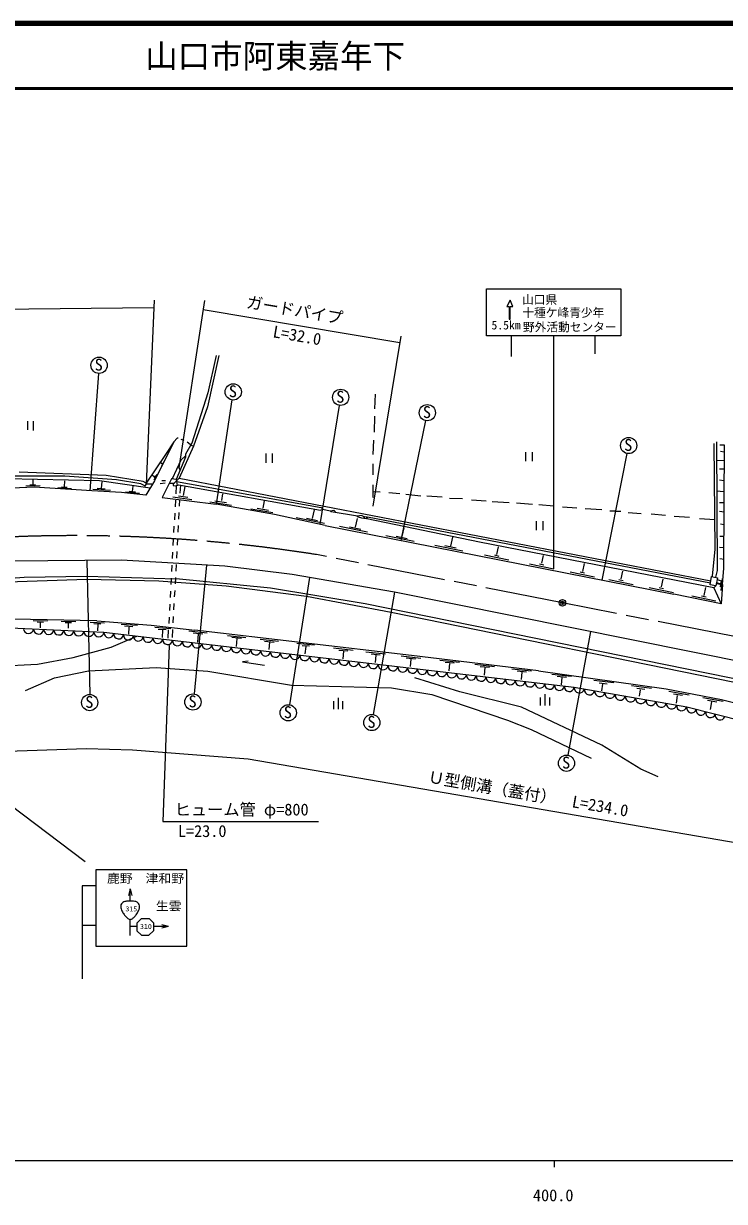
# Model space of a CAD drawing. Units: millimetres, scale not verified, with parts at other scales. Extents: x 40000 to 680000, y 20000 to 380000.
# Drawn here: x 386296 to 494205, y 198715 to 380000 of the extents above; entities that cross this region are included whole.
import ezdxf
from ezdxf.enums import TextEntityAlignment as Align

# ---------------------------------------------------------------- set-up
doc = ezdxf.new("R2010")
doc.units = ezdxf.units.MM
doc.header["$LTSCALE"] = 1000
doc.header["$PDMODE"] = 32
doc.header["$PDSIZE"] = 500
doc.linetypes.add('CHAIN', pattern=[18.5, 12, -1.5, 3.5, -1.5])
for name, color, linetype, lineweight in [('M-BGD', 7, 'Continuous', 25), ('M-BMK', 2, 'CHAIN', 13), ('M-BMK-SRVR', 3, 'Continuous', 25), ('M-STR-HTXT', 7, 'Continuous', 13), ('M-STR-STRC', 7, 'Continuous', 25), ('M-TTL', 2, 'Continuous', 140), ('M-TTL-BAND', 7, 'Continuous', 25), ('M-TTL-LINE', 7, 'Continuous', 50)]:
    doc.layers.add(name, color=color, linetype=linetype, lineweight=lineweight)
doc.layers.add('M-TTL-TXT', color=7, linetype='Continuous')
doc.styles.add('ＭＳ ゴシック', font='')
doc.styles.add('ＭＳ 明朝', font='')
doc.styles.get('ＭＳ ゴシック').set_extended_font_data('MS Gothic')
doc.styles.get('ＭＳ 明朝').set_extended_font_data('MS Mincho')

msp = doc.modelspace()

# ---------------------------------------------------------------- linework, layer by layer
at = {"layer": 'M-BGD'}
for p, q in [((416375, 328902), (414597, 321028)), ((415951, 328902), (414681, 323145)), ((397829, 326158), (396478, 308097)), ((414681, 323145), (412226, 315440)), ((440420, 322975), (440335, 320689)), ((414597, 321028), (412480, 314932)), ((418388, 322074), (415951, 306042)), ((434910, 321237), (431892, 302919)), ((440335, 319589), (440251, 317133)), ((386911, 318827), (386911, 317472)), ((387757, 318827), (387757, 317387)), ((448198, 318885), (444378, 300441)), ((409432, 315609), (406469, 309598)), ((409432, 315609), (408162, 313662)), ((409940, 316202), (409432, 315609)), ((410109, 316202), (409940, 316202)), ((410533, 316033), (410956, 315863)), ((412226, 315440), (411210, 313747)), ((411464, 315609), (411972, 315271)), ((440166, 315863), (440081, 313662)), ((492998, 315609), (493083, 295797)), ((408162, 313662), (405199, 309259)), ((412480, 314932), (410279, 310021)), ((411210, 313747), (411210, 313239)), ((411972, 315271), (411972, 315186)), ((411972, 315186), (412480, 314932)), ((423585, 313808), (423585, 312408)), ((424635, 312408), (424635, 313808)), ((463588, 314058), (463588, 312658)), ((464638, 312658), (464638, 314058)), ((479197, 313831), (475303, 294358)), ((492575, 315355), (492744, 299099)), ((493506, 315186), (494183, 315186)), ((493591, 314170), (494183, 314085)), ((494183, 315186), (494099, 306296)), ((407618, 312243), (407378, 312393)), ((407822, 312490), (407522, 311884)), ((410533, 312815), (409178, 309937)), ((411210, 313239), (409771, 309852)), ((411210, 313493), (410533, 312815)), ((440081, 312223), (440081, 310529)), ((492998, 312815), (494183, 312731)), ((392668, 310328), (381577, 310360)), ((399018, 310445), (385641, 310953)), ((400627, 309767), (392668, 310328)), ((404691, 309513), (399018, 310445)), ((406431, 310248), (406164, 310435)), ((406826, 310592), (406355, 309708)), ((406593, 310401), (406401, 310027)), ((410279, 310021), (409347, 309090)), ((410194, 311630), (410363, 311376)), ((410279, 310021), (492104, 294217)), ((493421, 311461), (494099, 311461)), ((387927, 308667), (375142, 307989)), ((398002, 309598), (383693, 309937)), ((388835, 308845), (386650, 308794)), ((388140, 308985), (387280, 308960)), ((387764, 309064), (387764, 309777)), ((396817, 308074), (387927, 308667)), ((393676, 308414), (391581, 308541)), ((393027, 308586), (392141, 308643)), ((392594, 308720), (392657, 309624)), ((399677, 308124), (396964, 308287)), ((398884, 308354), (397652, 308430)), ((405791, 308497), (398002, 309598)), ((398310, 308485), (398378, 309449)), ((404352, 309175), (400627, 309767)), ((403071, 307977), (403177, 308792)), ((404945, 308836), (404352, 309175)), ((405199, 309259), (404691, 309513)), ((405199, 309090), (404945, 308836)), ((404945, 308836), (404945, 308582)), ((406469, 309598), (405114, 307397)), ((405283, 309090), (405199, 309259)), ((406045, 309090), (405283, 309090)), ((408077, 309259), (407315, 309175)), ((407569, 309683), (408162, 309683)), ((409093, 309937), (407654, 307058)), ((408839, 309259), (409517, 309259)), ((409771, 309852), (409093, 309937)), ((409347, 309090), (409347, 308921)), ((409347, 308921), (409686, 308836)), ((409686, 308836), (410194, 309005)), ((409798, 308873), (409730, 307636)), ((409771, 309852), (409940, 308921)), ((409855, 309513), (432123, 305534)), ((410194, 309005), (432038, 305111)), ((410448, 308960), (410380, 307723)), ((410914, 307368), (411162, 308731)), ((440081, 309005), (440081, 307058)), ((493421, 309767), (494099, 309683)), ((401389, 307820), (396817, 308074)), ((405114, 307397), (401389, 307820)), ((404137, 307656), (401994, 307901)), ((403538, 307875), (402561, 307973)), ((407654, 307058), (415951, 306042)), ((409277, 307170), (412207, 306756)), ((409676, 306638), (409621, 305639)), ((410137, 307310), (411564, 307125)), ((410326, 306724), (410271, 305726)), ((414979, 306403), (418323, 305868)), ((415724, 306556), (417549, 306279)), ((416832, 306594), (416957, 307607)), ((423180, 305397), (423410, 306525)), ((440081, 307989), (441182, 307905)), ((442537, 307820), (444230, 307651)), ((445161, 307566), (447447, 307312)), ((448379, 307312), (450749, 307143)), ((451850, 306973), (453882, 306889)), ((455237, 306719), (457523, 306550)), ((458454, 306465), (461079, 306296)), ((492998, 308074), (494099, 307989)), ((409567, 304641), (409513, 303642)), ((410217, 304727), (410162, 303729)), ((424926, 304433), (415951, 306042)), ((421279, 305292), (424680, 304738)), ((422263, 305397), (424002, 305120)), ((430774, 303828), (431067, 305178)), ((432038, 305111), (432377, 305280)), ((432123, 305534), (432377, 305280)), ((432377, 305280), (433477, 305026)), ((433477, 305026), (434070, 305111)), ((433647, 304857), (433477, 305026)), ((437711, 304179), (433647, 304857)), ((434070, 305111), (434324, 304857)), ((462179, 306211), (464635, 306042)), ((465651, 305957), (467937, 305788)), ((469291, 305619), (471493, 305449)), ((472763, 305365), (475303, 305195)), ((476573, 305026), (477335, 305026)), ((477335, 305026), (477419, 304941)), ((477419, 304941), (478266, 304941)), ((479367, 304772), (481399, 304603)), ((493421, 306296), (494099, 306296)), ((493421, 304941), (494183, 304857)), ((494183, 306211), (494099, 306296)), ((494099, 296136), (494183, 306211)), ((432715, 302740), (424926, 304433)), ((428285, 303982), (432613, 303108)), ((429844, 303900), (431564, 303539)), ((437419, 302469), (437712, 303819)), ((438303, 304264), (437711, 304179)), ((437711, 304095), (437711, 304179)), ((438557, 303841), (437711, 304095)), ((438727, 304095), (438303, 304264)), ((438727, 303925), (438557, 303841)), ((438727, 303841), (438727, 304095)), ((438811, 304095), (438727, 303925)), ((439065, 303756), (438727, 303841)), ((439150, 304010), (438811, 304095)), ((439235, 304010), (439065, 303756)), ((439150, 303756), (439150, 304010)), ((456507, 300200), (439150, 303756)), ((492040, 293891), (439235, 304010)), ((465233, 303417), (465233, 302017)), ((466283, 302017), (466283, 303417)), ((482923, 304518), (485124, 304349)), ((486479, 304179), (488849, 304010)), ((490373, 303841), (492744, 303671)), ((493591, 302994), (494183, 302909)), ((409458, 302644), (409404, 301645)), ((410108, 302730), (410054, 301732)), ((432715, 302740), (486394, 292157)), ((434929, 302623), (439258, 301749)), ((436489, 302541), (438209, 302180)), ((442087, 301212), (446415, 300338)), ((443646, 301130), (445366, 300769)), ((444576, 301058), (444870, 302408)), ((493506, 301131), (494183, 301131)), ((409349, 300647), (409295, 299648)), ((409999, 300733), (409945, 299735)), ((449598, 299731), (453927, 298857)), ((451158, 299649), (452878, 299288)), ((452088, 299577), (452381, 300927)), ((492575, 293173), (456507, 300200)), ((459381, 299477), (459127, 298292)), ((493421, 299438), (494183, 299353)), ((401389, 297406), (384371, 297237)), ((396055, 297353), (396478, 276747)), ((417306, 296475), (401389, 297406)), ((409240, 298649), (409186, 297651)), ((409890, 298736), (409836, 297738)), ((457265, 298216), (460991, 297454)), ((458789, 298216), (459467, 298047)), ((466309, 298111), (466055, 296926)), ((492744, 299099), (492321, 294951)), ((493506, 297660), (494183, 297575)), ((409131, 296652), (409077, 295654)), ((409781, 296739), (409727, 295741)), ((414487, 296640), (412565, 276832)), ((427635, 295205), (417306, 296475)), ((464194, 296850), (467919, 296088)), ((465718, 296850), (466395, 296681)), ((470469, 295613), (474195, 294851)), ((471993, 295613), (472671, 295443)), ((472585, 296874), (472331, 295689)), ((478519, 295704), (478265, 294519)), ((493083, 295797), (492829, 294781)), ((493916, 293743), (494099, 296136)), ((372263, 293850), (386403, 294781)), ((396055, 294443), (378190, 293850)), ((386403, 294781), (396055, 294951)), ((396055, 294951), (409771, 294527)), ((407146, 294189), (396055, 294443)), ((417475, 293427), (407146, 294189)), ((409022, 294655), (408968, 293657)), ((409672, 294742), (409618, 293744)), ((424333, 293088), (409771, 294527)), ((430299, 294746), (427235, 275155)), ((443383, 292495), (427635, 295205)), ((476403, 294443), (480129, 293681)), ((477927, 294443), (478605, 294273)), ((484736, 294478), (484482, 293293)), ((491987, 293627), (492237, 294881)), ((492237, 294881), (493140, 294702)), ((493140, 294702), (492891, 293447)), ((492999, 293993), (493636, 293795)), ((493490, 293667), (493079, 293760)), ((493083, 294414), (493706, 294235)), ((493636, 294062), (493531, 293329)), ((493833, 294572), (493641, 292767)), ((408913, 292658), (408859, 291660)), ((409563, 292745), (409509, 291747)), ((429837, 291818), (417475, 293427)), ((438896, 290717), (424333, 293088)), ((443383, 292495), (440124, 273657)), ((537279, 273615), (443383, 292495)), ((482621, 293217), (486346, 292455)), ((484145, 293217), (484822, 293047)), ((493675, 290717), (486394, 292157)), ((489172, 291923), (492898, 291161)), ((490696, 291923), (491374, 291753)), ((491288, 293184), (491034, 291999)), ((492891, 293447), (491987, 293627)), ((492575, 293173), (492891, 293447)), ((492575, 293173), (493675, 290717)), ((493929, 293681), (493675, 290717)), ((408804, 290661), (408750, 289663)), ((409454, 290748), (409400, 289750)), ((442875, 289363), (429837, 291818)), ((512471, 275731), (438896, 290717)), ((397579, 288093), (368453, 288685)), ((408695, 288664), (408641, 287666)), ((409345, 288751), (409291, 287753)), ((504428, 276832), (442875, 289363)), ((387771, 288104), (390006, 288056)), ((388414, 287911), (389344, 287894)), ((388843, 287826), (388830, 287015)), ((392084, 288016), (394320, 287968)), ((392728, 287823), (393658, 287806)), ((393156, 287738), (393143, 286927)), ((396553, 287867), (398751, 287771)), ((397098, 287647), (398206, 287618)), ((397579, 288093), (405961, 287415)), ((397728, 287485), (397700, 286539)), ((401340, 287580), (403824, 287389)), ((401856, 287284), (403108, 287207)), ((402525, 287121), (402458, 286004)), ((405961, 287415), (412649, 286653)), ((406495, 287100), (408979, 286909)), ((407011, 286804), (408263, 286728)), ((407680, 286642), (407613, 285524)), ((408586, 286667), (408519, 285430)), ((409236, 286754), (409169, 285517)), ((411757, 286524), (414581, 286223)), ((446008, 282759), (412649, 286653)), ((399780, 284029), (403759, 285722)), ((412431, 286238), (413902, 286098)), ((413183, 286059), (413087, 284798)), ((417712, 285829), (420536, 285528)), ((418386, 285542), (419857, 285402)), ((419138, 285364), (419042, 284103)), ((422728, 285243), (425552, 284942)), ((423402, 284957), (424873, 284817)), ((424154, 284778), (424071, 283685)), ((428375, 284621), (431102, 284360)), ((473583, 286423), (470108, 267390)), ((393938, 282420), (399780, 284029)), ((429191, 284303), (430337, 284232)), ((429739, 284137), (429611, 282971)), ((434006, 283897), (437035, 283563)), ((434812, 283572), (436231, 283445)), ((435530, 283381), (435428, 282247)), ((438991, 283315), (442020, 282981)), ((439797, 282990), (441215, 282863)), ((380053, 280981), (388435, 281404)), ((388435, 281404), (393938, 282420)), ((420889, 281881), (420015, 281743)), ((420015, 281743), (423402, 281235)), ((440515, 282799), (440413, 281665)), ((444423, 282681), (447452, 282347)), ((445228, 282356), (446647, 282229)), ((445946, 282165), (445844, 281031)), ((465566, 280388), (446008, 282759)), ((450376, 282045), (453405, 281711)), ((451182, 281720), (452600, 281593)), ((451899, 281529), (451797, 280395)), ((455798, 281388), (458827, 281053)), ((456604, 281063), (458022, 280936)), ((386572, 277340), (391059, 279287)), ((391059, 279287), (396309, 280388)), ((396309, 280388), (406723, 280896)), ((406723, 280896), (414681, 280303)), ((414681, 280303), (427551, 278187)), ((453459, 277171), (446516, 279287)), ((457321, 280872), (457219, 279738)), ((461491, 280698), (464520, 280363)), ((462297, 280373), (463715, 280245)), ((463015, 280182), (462913, 279048)), ((465566, 280388), (485209, 277594)), ((467645, 279876), (470674, 279542)), ((468451, 279551), (469869, 279424)), ((469169, 279360), (469067, 278226)), ((427551, 278187), (442960, 277763)), ((442960, 277763), (449141, 276747)), ((474114, 278963), (477172, 278562)), ((474927, 278533), (476159, 278400)), ((475433, 278304), (475290, 277301)), ((479919, 278138), (482976, 277736)), ((480731, 277708), (481963, 277574)), ((481237, 277478), (481094, 276475)), ((485209, 277594), (493760, 275985)), ((434074, 274476), (434074, 275701)), ((434774, 274476), (434774, 276226)), ((435474, 274476), (435474, 275701)), ((449141, 276747), (460825, 272768)), ((462941, 274800), (453459, 277171)), ((465903, 275043), (465903, 276268)), ((466603, 275043), (466603, 276793)), ((467303, 275043), (467303, 276268)), ((485641, 277260), (488756, 276696)), ((486358, 276840), (487772, 276620)), ((486950, 276582), (486759, 275407)), ((490882, 276274), (493996, 275711)), ((491598, 275854), (493012, 275634)), ((492191, 275596), (492000, 274421)), ((493760, 275985), (535162, 265233)), ((475303, 268958), (462941, 274800)), ((460825, 272768), (464465, 271329)), ((464465, 271329), (473694, 266926)), ((481314, 265233), (475303, 268958)), ((484023, 264047), (481314, 265233))]:
    msp.add_line(p, q, dxfattribs=at)
msp.add_lwpolyline([(336111, 283182), (349448, 285736), (365391, 286614), (383200, 287049), (398679, 286315), (471069, 277848), (488408, 274849), (519075, 267095), (539057, 261846), (555482, 258459), (565859, 256506)], dxfattribs=at)
for centre in [(397927, 327405), (418580, 323309), (435118, 322470), (448456, 320108), (479455, 315054), (396478, 275497), (412373, 275582), (427046, 273920), (439916, 272425), (469888, 266159)]:
    msp.add_circle(centre, 1250, dxfattribs=at)
for centre, radius, start, end in [((387071, 286890), 775, 179.15142, 355.41894), ((388619, 286817), 775, 179.15142, 355.41894), ((390167, 286744), 775, 179.15142, 355.41894), ((391715, 286670), 775, 179.15142, 355.41894), ((393263, 286597), 775, 179.15142, 355.41894), ((394811, 286523), 775, 179.15142, 355.41894), ((396359, 286450), 775, 179.15142, 355.41894), ((397907, 286377), 775, 179.15142, 355.41894), ((399434, 286236), 759, 174.02777, 352.63032), ((400943, 286059), 759, 174.02777, 352.63032), ((402451, 285883), 759, 174.02777, 352.63032), ((403959, 285707), 759, 174.02777, 352.63032), ((405467, 285530), 759, 174.02777, 352.63032), ((406975, 285354), 759, 174.02777, 352.63032), ((408483, 285177), 759, 174.02777, 352.63032), ((409991, 285001), 759, 174.02777, 352.63032), ((411499, 284825), 759, 174.02777, 352.63032), ((413008, 284648), 759, 174.02777, 352.63032), ((414516, 284472), 759, 174.02777, 352.63032), ((416024, 284295), 759, 174.02777, 352.63032), ((417532, 284119), 759, 174.02777, 352.63032), ((419040, 283943), 759, 174.02777, 352.63032), ((420548, 283766), 759, 174.02777, 352.63032), ((422056, 283590), 759, 174.02777, 352.63032), ((423564, 283413), 759, 174.02777, 352.63032), ((425073, 283237), 759, 174.02777, 352.63032), ((426581, 283061), 759, 174.02777, 352.63032), ((428089, 282884), 759, 174.02777, 352.63032), ((429597, 282708), 759, 174.02777, 352.63032), ((431105, 282532), 759, 174.02777, 352.63032), ((432613, 282355), 759, 174.02777, 352.63032), ((434121, 282179), 759, 174.02777, 352.63032), ((435629, 282002), 759, 174.02777, 352.63032), ((437138, 281826), 759, 174.02777, 352.63032), ((438646, 281650), 759, 174.02777, 352.63032), ((440154, 281473), 759, 174.02777, 352.63032), ((441662, 281297), 759, 174.02777, 352.63032), ((443170, 281120), 759, 174.02777, 352.63032), ((444678, 280944), 759, 174.02777, 352.63032), ((446186, 280768), 759, 174.02777, 352.63032), ((447694, 280591), 759, 174.02777, 352.63032), ((449203, 280415), 759, 174.02777, 352.63032), ((450711, 280238), 759, 174.02777, 352.63032), ((452219, 280062), 759, 174.02777, 352.63032), ((453727, 279886), 759, 174.02777, 352.63032), ((455235, 279709), 759, 174.02777, 352.63032), ((456743, 279533), 759, 174.02777, 352.63032), ((458251, 279357), 759, 174.02777, 352.63032), ((459759, 279180), 759, 174.02777, 352.63032), ((461268, 279004), 759, 174.02777, 352.63032), ((462776, 278827), 759, 174.02777, 352.63032), ((464284, 278651), 759, 174.02777, 352.63032), ((465792, 278475), 759, 174.02777, 352.63032), ((467300, 278298), 759, 174.02777, 352.63032), ((468808, 278122), 759, 174.02777, 352.63032), ((470316, 277945), 759, 174.02777, 352.63032), ((471866, 277762), 802, 173.8712, 346.50472), ((473443, 277490), 802, 173.8712, 346.50472), ((475019, 277217), 802, 173.8712, 346.50472), ((476595, 276945), 802, 173.8712, 346.50472), ((478171, 276672), 802, 173.8712, 346.50472), ((479748, 276399), 802, 173.8712, 346.50472), ((481324, 276127), 802, 173.8712, 346.50472), ((482900, 275854), 802, 173.8712, 346.50472), ((484476, 275582), 802, 173.8712, 346.50472), ((486053, 275309), 802, 173.8712, 346.50472), ((487629, 275036), 802, 173.8712, 346.50472), ((489139, 274668), 753, 166.05043, 345.57064), ((490600, 274298), 753, 166.05043, 345.57064), ((492060, 273929), 753, 166.05043, 345.57064), ((493520, 273560), 753, 166.05043, 345.57064)]:
    msp.add_arc(centre, radius, start, end, dxfattribs=at)
at = {"layer": 'M-BMK'}
for p, q in [((469255, 290841), (431411, 298267)), ((568376, 271389), (469255, 290841))]:
    msp.add_line(p, q, dxfattribs=at)
msp.add_arc((394135, 61735), 239451, 81.04435, 95.87755, dxfattribs=at)
at = {"layer": 'M-BMK-SRVR'}
msp.add_circle((469255, 290841), 500, dxfattribs=at)
msp.add_point((469255, 290841), dxfattribs=at)
at = {"layer": 'M-STR-HTXT'}
for p, q in [((406422, 337412), (405199, 309090)), ((414173, 337369), (410194, 311630)), ((406373, 336266), (341997, 335519)), ((413961, 335995), (444230, 330934)), ((444399, 331865), (440081, 305703)), ((408706, 284278), (407739, 257189)), ((379883, 267857), (395970, 268450)), ((395970, 268450), (403082, 268196)), ((403082, 268196), (420862, 266841)), ((420862, 266841), (546338, 245251)), ((407739, 257189), (431694, 257189))]:
    msp.add_line(p, q, dxfattribs=at)
at = {"layer": 'M-STR-STRC', "lineweight": 13}
for p, q in [((457549, 339166), (478257, 339166)), ((457549, 331927), (457549, 339166)), ((478257, 339166), (478257, 331927)), ((461210, 337451), (460676, 336437)), ((461648, 336434), (461210, 337451)), ((460676, 336437), (461044, 336437)), ((461044, 336437), (461044, 334481)), ((461222, 334481), (461222, 336434)), ((461222, 336434), (461648, 336434)), ((461044, 334481), (461222, 334481)), ((478257, 331927), (457549, 331927)), ((461352, 331927), (461352, 328764)), ((467919, 296088), (467919, 331927)), ((474234, 331927), (474234, 329190))]:
    msp.add_line(p, q, dxfattribs=at)
at = {"layer": 'M-STR-STRC'}
for p, q in [((364643, 274546), (395801, 251009)), ((411435, 249746), (397440, 249746)), ((397440, 249746), (397440, 238008)), ((411435, 238008), (411435, 249746)), ((397440, 247309), (395308, 247309)), ((395308, 247309), (395308, 232972)), ((402703, 246820), (402435, 245820)), ((402703, 244954), (402703, 246820)), ((402703, 246820), (402971, 245820)), ((397440, 241207), (395308, 241207)), ((402703, 239654), (402703, 242130)), ((404433, 242237), (403754, 241558)), ((403754, 241558), (403754, 240389)), ((404433, 242237), (405650, 242237)), ((405650, 242237), (406282, 241605)), ((406282, 241605), (406282, 240389)), ((408611, 241023), (407611, 241291)), ((403754, 241023), (402703, 241023)), ((403754, 240389), (404434, 239709)), ((404434, 239709), (405602, 239709)), ((406282, 240389), (405602, 239709)), ((408611, 241023), (406282, 241023)), ((408611, 241023), (407611, 240755)), ((397440, 238008), (411435, 238008))]:
    msp.add_line(p, q, dxfattribs=at)
msp.add_open_spline([(402313, 244933), (402599, 244964), (402762, 244955), (403050, 244941), (403190, 244934), (403270, 244932), (403407, 244901), (403554, 244868), (403642, 244851), (403772, 244774), (403876, 244713), (403932, 244666), (404002, 244568), (404085, 244453), (404120, 244374), (404145, 244235), (404170, 244097), (404154, 244015), (404129, 243878), (404099, 243711), (404063, 243620), (403994, 243465), (403880, 243208), (403800, 243069), (403637, 242839), (403517, 242668), (403443, 242574), (403288, 242434), (403148, 242307), (403066, 242229), (402892, 242156), (402842, 242136), (402810, 242135), (402757, 242133), (402670, 242128), (402617, 242120), (402535, 242148), (402396, 242197), (402336, 242266), (402225, 242363), (402111, 242462), (402059, 242531), (401963, 242648), (401810, 242835), (401723, 242941), (401599, 243148), (401470, 243363), (401396, 243488), (401321, 243727), (401281, 243856), (401271, 243933), (401265, 244068), (401261, 244183), (401251, 244253), (401289, 244362), (401333, 244488), (401384, 244553), (401480, 244647), (401566, 244732), (401629, 244768), (401741, 244814), (401952, 244900), (402086, 244908), (402313, 244933)], degree=3, knots=[0, 0, 0, 0, 1, 1, 1, 2, 2, 2, 3, 3, 3, 4, 4, 4, 5, 5, 5, 6, 6, 6, 7, 7, 7, 8, 8, 8, 9, 9, 9, 10, 10, 10, 11, 11, 11, 12, 12, 12, 13, 13, 13, 14, 14, 14, 15, 15, 15, 16, 16, 16, 17, 17, 17, 18, 18, 18, 19, 19, 19, 20, 20, 20, 21, 21, 21, 21], dxfattribs=at)
at = {"layer": 'M-TTL'}
msp.add_line((680000, 380000), (40000, 380000), dxfattribs=at)
at = {"layer": 'M-TTL-BAND'}
for p, q in [((40000, 205000), (579000, 205000)), ((468000, 205000), (468000, 204000))]:
    msp.add_line(p, q, dxfattribs=at)
at = {"layer": 'M-TTL-LINE'}
msp.add_line((40000, 370000), (680000, 370000), dxfattribs=at)

# ---------------------------------------------------------------- texts
at = {"layer": 'M-BGD', "style": 'ＭＳ ゴシック'}
for p in [(397248, 326031), (417901, 321936), (434439, 321096), (447777, 318734), (478777, 313681), (395799, 274124), (411695, 274208), (426367, 272546), (439237, 271051), (469209, 264786)]:
    msp.add_text('S', height=1833, dxfattribs=at).set_placement(p, align=Align.BOTTOM_LEFT)
at = {"layer": 'M-STR-HTXT', "style": 'ＭＳ ゴシック'}
for s, rotation, p in [('ガードパイプ', 350.241, (420404, 335752)), ('L=32.0', 350.241, (424484, 331192)), ('Ｕ型側溝（蓋付）\u3000L=234.0', 350.237, (448361, 262674))]:
    msp.add_text(s, height=1833, rotation=rotation, dxfattribs=at).set_placement(p, align=Align.BOTTOM_LEFT)
for s, p in [('ヒューム管 φ=800', (409551, 257568)), ('L=23.0', (410059, 254255))]:
    msp.add_text(s, height=1833, dxfattribs=at).set_placement(p, align=Align.BOTTOM_LEFT)
at = {"layer": 'M-STR-STRC'}
for s, height, style, p in [('山口県', 1320, 'ＭＳ 明朝', (463046, 336446)), ('十種ケ峰青少年', 1320, 'ＭＳ 明朝', (463100, 334450)), ('5.5km', 1320, 'ＭＳ 明朝', (458335, 332524)), ('野外活動センター', 1320, 'ＭＳ 明朝', (463188, 332232)), ('315', 769.8, 'ＭＳ ゴシック', (401985, 243130)), ('310', 769.8, 'ＭＳ ゴシック', (404236, 240419))]:
    msp.add_text(s, height=height, dxfattribs=dict(at, style=style)).set_placement(p, align=Align.BOTTOM_LEFT)
at = {"layer": 'M-STR-STRC', "style": 'ＭＳ ゴシック', "width": 1.1}
for s, p in [('鹿野\u3000津和野', (399140, 247362)), ('生雲', (406656, 243125))]:
    msp.add_text(s, height=1320, dxfattribs=at).set_placement(p, align=Align.BOTTOM_LEFT)
at = {"layer": 'M-TTL-BAND', "style": 'ＭＳ ゴシック'}
msp.add_text('400.0', height=1833, dxfattribs=at).set_placement((467844, 198195), align=Align.BOTTOM_CENTER)
at = {"layer": 'M-TTL-TXT', "style": 'ＭＳ ゴシック'}
msp.add_text('山口市阿東嘉年下', height=3666, dxfattribs=at).set_placement((405024, 375000), align=Align.MIDDLE_LEFT)

doc.saveas('drawing.dxf')
